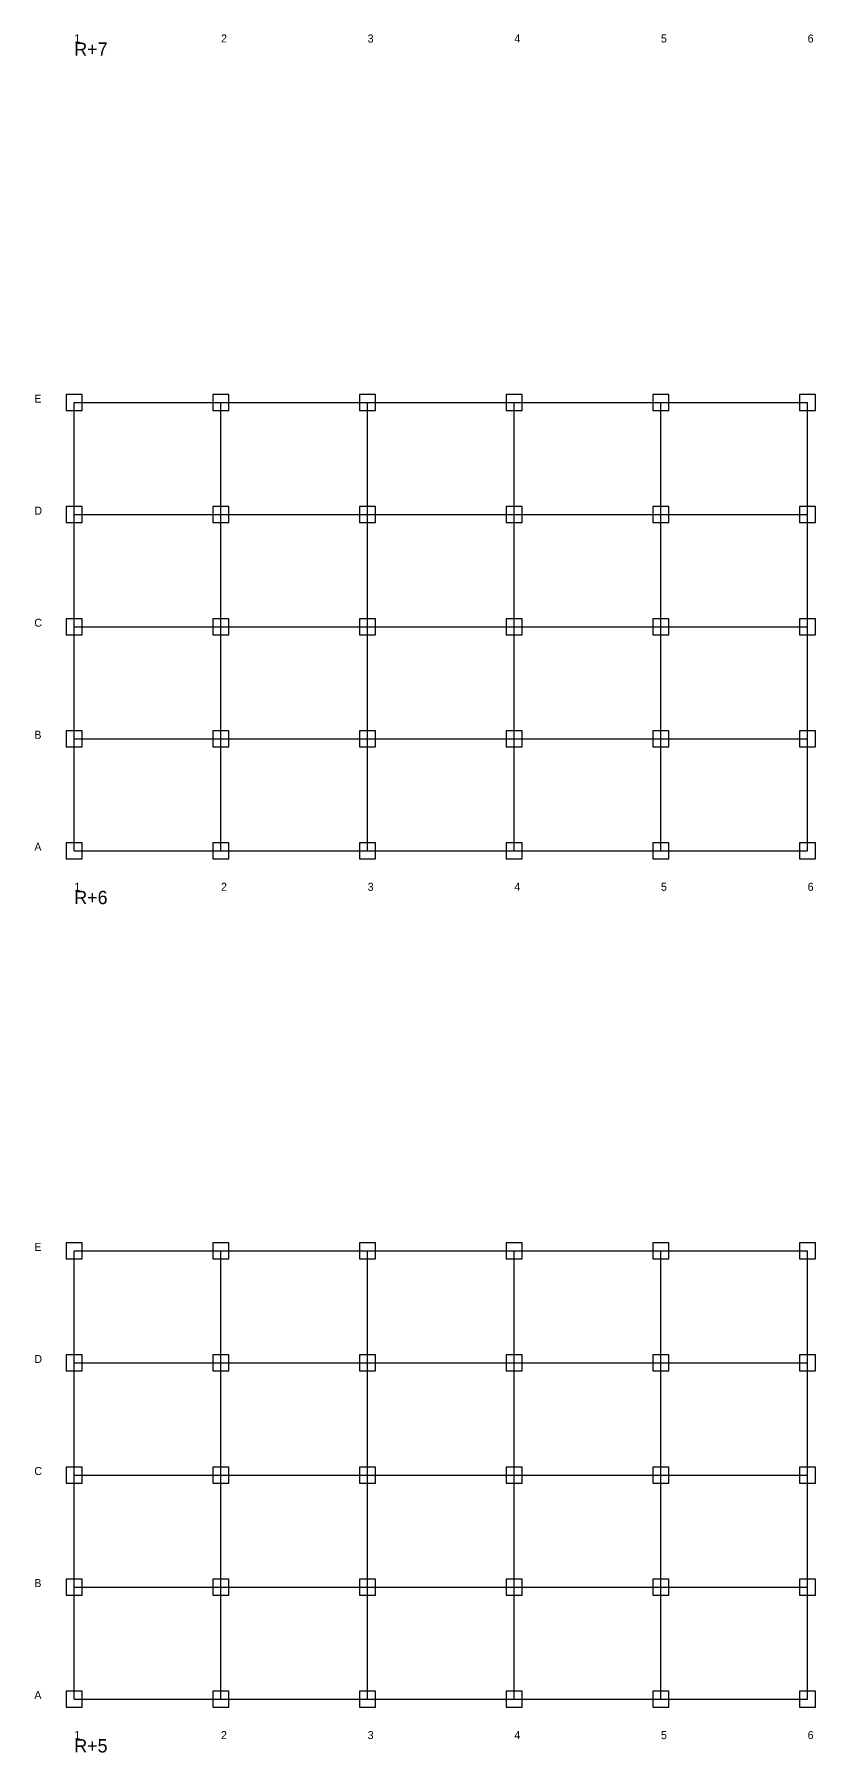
# Model space of a CAD drawing. Header units: metres. Extents: x -1499 to 27800, y -2007 to 303300.
# Drawn here: x -1499 to 27800, y 156993 to 221404 of the extents above; entities that cross this region are included whole.
import ezdxf

# ---------------------------------------------------------------- set-up
doc = ezdxf.new("R2010")
doc.units = ezdxf.units.M
for name, color, linetype in [('LEVEL_LABELS', 3, 'Continuous'), ('STR_AXES', 8, 'Continuous'), ('STR_LABELS', 2, 'Continuous'), ('STR_POTEAUX', 7, 'Continuous')]:
    doc.layers.add(name, color=color, linetype=linetype)

msp = doc.modelspace()

# ---------------------------------------------------------------- linework, layer by layer
at = {"layer": 'STR_AXES'}
for p, q in [((0, 190800), (0, 207600)), ((0, 207600), (27500, 207600)), ((5500, 190800), (5500, 207600)), ((11000, 190800), (11000, 207600)), ((16500, 190800), (16500, 207600)), ((22000, 190800), (22000, 207600)), ((27500, 190800), (27500, 207600)), ((0, 203400), (27500, 203400)), ((0, 199200), (27500, 199200)), ((0, 195000), (27500, 195000)), ((0, 190800), (27500, 190800)), ((0, 159000), (0, 175800)), ((0, 175800), (27500, 175800)), ((5500, 159000), (5500, 175800)), ((11000, 159000), (11000, 175800)), ((16500, 159000), (16500, 175800)), ((22000, 159000), (22000, 175800)), ((27500, 159000), (27500, 175800)), ((0, 171600), (27500, 171600)), ((0, 167400), (27500, 167400)), ((0, 163200), (27500, 163200)), ((0, 159000), (27500, 159000))]:
    msp.add_line(p, q, dxfattribs=at)
at = {"layer": 'STR_POTEAUX'}
for points in [[(-300, 207300), (300, 207300), (300, 207900), (-300, 207900)], [(5200, 207300), (5800, 207300), (5800, 207900), (5200, 207900)], [(10700, 207300), (11300, 207300), (11300, 207900), (10700, 207900)], [(16200, 207300), (16800, 207300), (16800, 207900), (16200, 207900)], [(21700, 207300), (22300, 207300), (22300, 207900), (21700, 207900)], [(27200, 207300), (27800, 207300), (27800, 207900), (27200, 207900)], [(-300, 203100), (300, 203100), (300, 203700), (-300, 203700)], [(5200, 203100), (5800, 203100), (5800, 203700), (5200, 203700)], [(10700, 203100), (11300, 203100), (11300, 203700), (10700, 203700)], [(16200, 203100), (16800, 203100), (16800, 203700), (16200, 203700)], [(21700, 203100), (22300, 203100), (22300, 203700), (21700, 203700)], [(27200, 203100), (27800, 203100), (27800, 203700), (27200, 203700)], [(-300, 198900), (300, 198900), (300, 199500), (-300, 199500)], [(5200, 198900), (5800, 198900), (5800, 199500), (5200, 199500)], [(10700, 198900), (11300, 198900), (11300, 199500), (10700, 199500)], [(16200, 198900), (16800, 198900), (16800, 199500), (16200, 199500)], [(21700, 198900), (22300, 198900), (22300, 199500), (21700, 199500)], [(27200, 198900), (27800, 198900), (27800, 199500), (27200, 199500)], [(-300, 194700), (300, 194700), (300, 195300), (-300, 195300)], [(5200, 194700), (5800, 194700), (5800, 195300), (5200, 195300)], [(10700, 194700), (11300, 194700), (11300, 195300), (10700, 195300)], [(16200, 194700), (16800, 194700), (16800, 195300), (16200, 195300)], [(21700, 194700), (22300, 194700), (22300, 195300), (21700, 195300)], [(27200, 194700), (27800, 194700), (27800, 195300), (27200, 195300)], [(-300, 190500), (300, 190500), (300, 191100), (-300, 191100)], [(5200, 190500), (5800, 190500), (5800, 191100), (5200, 191100)], [(10700, 190500), (11300, 190500), (11300, 191100), (10700, 191100)], [(16200, 190500), (16800, 190500), (16800, 191100), (16200, 191100)], [(21700, 190500), (22300, 190500), (22300, 191100), (21700, 191100)], [(27200, 190500), (27800, 190500), (27800, 191100), (27200, 191100)], [(-300, 175500), (300, 175500), (300, 176100), (-300, 176100)], [(5200, 175500), (5800, 175500), (5800, 176100), (5200, 176100)], [(10700, 175500), (11300, 175500), (11300, 176100), (10700, 176100)], [(16200, 175500), (16800, 175500), (16800, 176100), (16200, 176100)], [(21700, 175500), (22300, 175500), (22300, 176100), (21700, 176100)], [(27200, 175500), (27800, 175500), (27800, 176100), (27200, 176100)], [(-300, 171300), (300, 171300), (300, 171900), (-300, 171900)], [(5200, 171300), (5800, 171300), (5800, 171900), (5200, 171900)], [(10700, 171300), (11300, 171300), (11300, 171900), (10700, 171900)], [(16200, 171300), (16800, 171300), (16800, 171900), (16200, 171900)], [(21700, 171300), (22300, 171300), (22300, 171900), (21700, 171900)], [(27200, 171300), (27800, 171300), (27800, 171900), (27200, 171900)], [(-300, 167100), (300, 167100), (300, 167700), (-300, 167700)], [(5200, 167100), (5800, 167100), (5800, 167700), (5200, 167700)], [(10700, 167100), (11300, 167100), (11300, 167700), (10700, 167700)], [(16200, 167100), (16800, 167100), (16800, 167700), (16200, 167700)], [(21700, 167100), (22300, 167100), (22300, 167700), (21700, 167700)], [(27200, 167100), (27800, 167100), (27800, 167700), (27200, 167700)], [(-300, 162900), (300, 162900), (300, 163500), (-300, 163500)], [(5200, 162900), (5800, 162900), (5800, 163500), (5200, 163500)], [(10700, 162900), (11300, 162900), (11300, 163500), (10700, 163500)], [(16200, 162900), (16800, 162900), (16800, 163500), (16200, 163500)], [(21700, 162900), (22300, 162900), (22300, 163500), (21700, 163500)], [(27200, 162900), (27800, 162900), (27800, 163500), (27200, 163500)], [(-300, 158700), (300, 158700), (300, 159300), (-300, 159300)], [(5200, 158700), (5800, 158700), (5800, 159300), (5200, 159300)], [(10700, 158700), (11300, 158700), (11300, 159300), (10700, 159300)], [(16200, 158700), (16800, 158700), (16800, 159300), (16200, 159300)], [(21700, 158700), (22300, 158700), (22300, 159300), (21700, 159300)], [(27200, 158700), (27800, 158700), (27800, 159300), (27200, 159300)]]:
    msp.add_lwpolyline(points, close=True, dxfattribs=at)

# ---------------------------------------------------------------- texts
at = {"layer": 'LEVEL_LABELS'}
for s, p in [('R+7', (0, 220600)), ('R+6', (0, 188800)), ('R+5', (0, 157000))]:
    msp.add_text(s, height=500, dxfattribs=at).set_placement(p)
at = {"layer": 'STR_LABELS'}
for s, p in [('1', (0, 221100)), ('2', (5500, 221100)), ('3', (11000, 221100)), ('4', (16500, 221100)), ('5', (22000, 221100)), ('6', (27500, 221100)), ('E', (-1500, 207600)), ('D', (-1500, 203400)), ('C', (-1500, 199200)), ('B', (-1500, 195000)), ('A', (-1500, 190800)), ('1', (0, 189300)), ('2', (5500, 189300)), ('3', (11000, 189300)), ('4', (16500, 189300)), ('5', (22000, 189300)), ('6', (27500, 189300)), ('E', (-1500, 175800)), ('D', (-1500, 171600)), ('C', (-1500, 167400)), ('B', (-1500, 163200)), ('A', (-1500, 159000)), ('1', (0, 157500)), ('2', (5500, 157500)), ('3', (11000, 157500)), ('4', (16500, 157500)), ('5', (22000, 157500)), ('6', (27500, 157500))]:
    msp.add_text(s, height=300, dxfattribs=at).set_placement(p)

doc.saveas('drawing.dxf')
